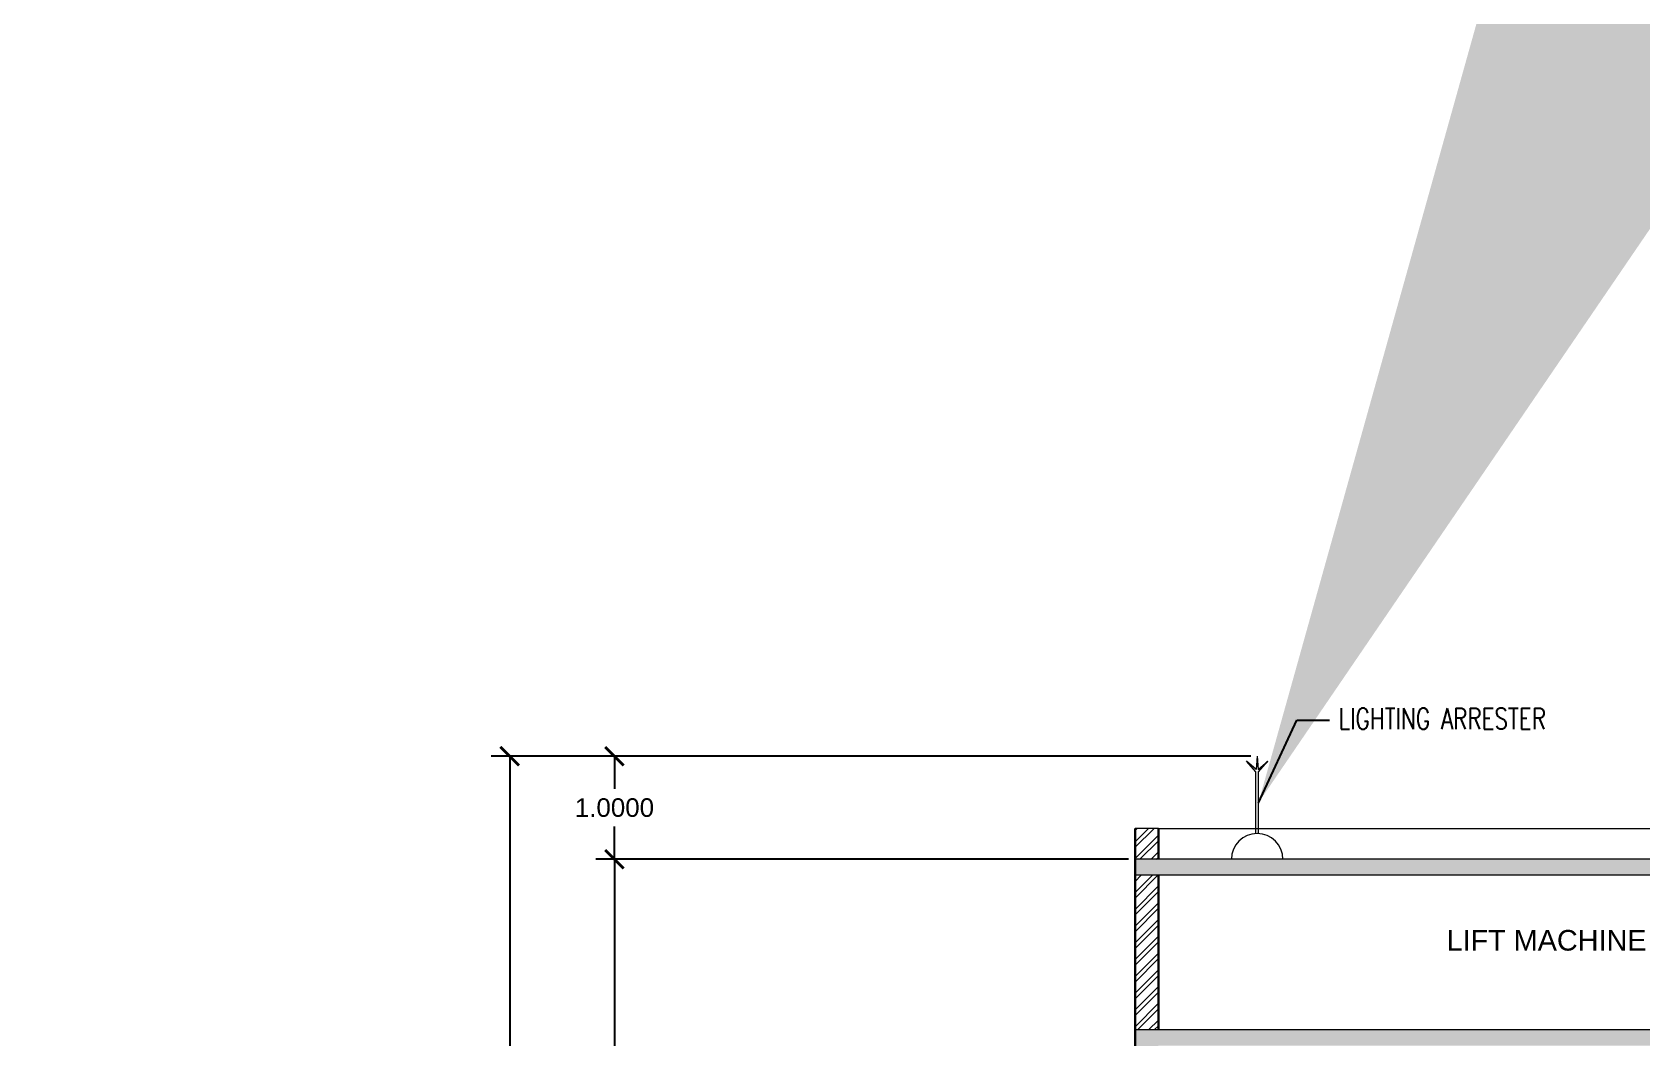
# Model space of a CAD drawing. Header units: metres. Extents: x -1560916 to -1560612, y 43591 to 43809.
# Drawn here: x -1560788.13 to -1560772.52, y 43671.18 to 43680.93 of the extents above; entities that cross this region are included whole.
import ezdxf

# ---------------------------------------------------------------- set-up
doc = ezdxf.new("R2010")
doc.units = ezdxf.units.M
doc.header["$LTSCALE"] = 750
doc.header["$MEASUREMENT"] = 0
doc.header["$PDMODE"] = 35
doc.header["$PDSIZE"] = 50
doc.layers.get('0').update_dxf_attribs({"lineweight": 5})
doc.layers.get('Defpoints').update_dxf_attribs({"lineweight": 0})
for name, color, linetype, lineweight in [('AR_DIM WRK', 3, 'Continuous', 13), ('AR_ELEV 6', 1, 'Continuous', 9), ('ED', 30, 'Continuous', 0), ('HAT', 8, 'Continuous', 5), ('HATCH2', 8, 'Continuous', 5), ('wall', 7, 'Continuous', 30)]:
    doc.layers.add(name, color=color, linetype=linetype, lineweight=lineweight)
doc.styles.add('RS1', font='romans.shx', dxfattribs={"width": 0.75})
doc.styles.get("Standard").update_dxf_attribs({"font": 'arial.ttf'})
doc.dimstyles.new('DIM-100', dxfattribs={"dimtxt": 200, "dimasz": 100, "dimexe": 25, "dimexo": 25, "dimgap": 35, "dimtad": 1, "dimdec": 0, "dimrnd": 5, "dimzin": 0, "dimdsep": 46, "dimtxsty": 'RS1', "dimblk": 'ARCHTICK', "dimcen": 100, "dimdle": 25, "dimclrd": 8, "dimclre": 8, "dimclrt": 4, "dimadec": 0, "dimazin": 0, "dimtfac": 0.5, "dimtdec": 0, "dimtmove": 1, "dimatfit": 0, "dimfxl": 75, "dimfrac": 1, "dimtolj": 1, "dimtzin": 0, "dimarcsym": 2})
doc.dimstyles.get("Standard").update_dxf_attribs({"dimtxt": 0.18, "dimasz": 0.18, "dimexe": 0.18, "dimexo": 0.0625, "dimgap": 0.09, "dimtad": 1, "dimtih": 1, "dimtoh": 1, "dimdec": 4, "dimzin": 0, "dimdsep": 46, "dimtxsty": 'Standard', "dimblk": 'ARCHTICK', "dimcen": 0.09, "dimadec": 0, "dimazin": 0, "dimtfac": 1, "dimtdec": 4, "dimtofl": 0, "dimtmove": 0, "dimatfit": 3, "dimldrblk": 'ARCHTICK', "dimfxl": 1, "dimtolj": 1, "dimtzin": 0, "dimarcsym": 0})
pattern_1 = [(50, (-1560908.258, 43646.54927), (0.18330014, -0.01603668), [0.0191667, -0.2108337]), (355, (-1560908.258, 43646.54927), (-0.03545874, 0.19222721), [0.01533336, -0.16866696]), (100.4514, (-1560908.24272, 43646.54793), (0.14784154, 0.17619041), [0.0162892, -0.17918107]), (46.1842, (-1560908.258, 43646.60038), (0.27273985, -0.04229938), [0.02875005, -0.31625055]), (96.6356, (-1560908.23527, 43646.59685), (0.23885866, 0.24894167), [0.0244338, -0.26877157]), (351.1842, (-1560908.258, 43646.60038), (0.23885847, 0.24894185), [0.02300004, -0.25300044]), (21, (-1560908.23244, 43646.5876), (0.15254318, -0.10289167), [0.0191667, -0.2108337]), (326, (-1560908.23244, 43646.5876), (0.0621807, 0.18531644), [0.01533336, -0.16866696]), (71.4514, (-1560908.21973, 43646.57902), (0.21472393, 0.0824246), [0.0162892, -0.17918107]), (37.5, (-1560908.258, 43646.549265), (0.003107524, 0.085073022), [0, -0.16662251, 0, -0.17122252, 0, -0.16930585]), (7.5, (-1560908.258, 43646.549265), (0.067229, 0.10079428), [0, -0.09762239, 0, -0.16278917, 0, -0.06452789]), (327.5, (-1560908.31499, 43646.549265), (0.136421526, -0.005764033), [0, -0.063889, 0, -0.19933368, 0, -0.26450046]), (317.5, (-1560908.34054, 43646.54927), (0.14903672, 0.02558243), [0, -0.0830557, 0, -0.13237801, 0, -0.18783366])]

# ---------------------------------------------------------------- blocks, each defined once
blk = doc.blocks.new('_ArchTick')
at = {"color": 0, "linetype": 'ByBlock', "const_width": 0.15}
blk.add_lwpolyline([(-0.5, -0.5), (0.5, 0.5)], dxfattribs=at)
blk = doc.blocks.new('*D200')
at = {"layer": 'Defpoints', "color": 0, "transparency": 16777216}
for p in [(-1560783.501, 43673.912), (-1560782.485, 43673.912), (-1560782.954, 43653.468)]:
    blk.add_point(p, dxfattribs=at)
at = {"layer": 'ED', "color": 0, "lineweight": -2, "transparency": 16777216}
for p, q in [((-1560782.548, 43673.912), (-1560783.681, 43673.912)), ((-1560783.501, 43673.912), (-1560783.501, 43663.872)), ((-1560783.501, 43653.468), (-1560783.501, 43663.508)), ((-1560783.016, 43653.468), (-1560783.681, 43653.468))]:
    blk.add_line(p, q, dxfattribs=at)
at = {"layer": 'ED', "color": 0, "lineweight": -2, "transparency": 16777216, "xscale": 0.18, "yscale": 0.18, "zscale": 0.18}
for p, rotation in [((-1560783.501, 43673.912), 90), ((-1560783.501, 43653.468), 270)]:
    blk.add_blockref('_ArchTick', p, dxfattribs=dict(at, rotation=rotation))
at = {"layer": 'ED', "color": 0, "transparency": 16777216, "insert": (-1560783.501, 43663.69), "char_height": 0.18, "attachment_point": 5}
blk.add_mtext('\\A1;20.4439', dxfattribs=at)
blk = doc.blocks.new('*D201')
at = {"layer": 'Defpoints', "color": 0, "transparency": 16777216}
for p in [(-1560782.485, 43672.912), (-1560777.435, 43672.912), (-1560782.485, 43668.718)]:
    blk.add_point(p, dxfattribs=at)
at = {"layer": 'ED', "color": 0, "lineweight": -2, "transparency": 16777216}
for p, q in [((-1560777.498, 43672.912), (-1560782.665, 43672.912)), ((-1560782.485, 43672.912), (-1560782.485, 43670.997)), ((-1560782.485, 43668.718), (-1560782.485, 43670.633)), ((-1560782.548, 43668.718), (-1560782.665, 43668.718))]:
    blk.add_line(p, q, dxfattribs=at)
at = {"layer": 'ED', "color": 0, "lineweight": -2, "transparency": 16777216, "xscale": 0.18, "yscale": 0.18, "zscale": 0.18}
for p, rotation in [((-1560782.485, 43672.912), 90), ((-1560782.485, 43668.718), 270)]:
    blk.add_blockref('_ArchTick', p, dxfattribs=dict(at, rotation=rotation))
at = {"layer": 'ED', "color": 0, "transparency": 16777216, "insert": (-1560782.485, 43670.815), "char_height": 0.18, "attachment_point": 5}
blk.add_mtext('\\A1;4.1939', dxfattribs=at)
blk = doc.blocks.new('*D377')
at = {"layer": 'Defpoints', "color": 0, "transparency": 16777216}
for p in [(-1560776.25, 43673.912), (-1560782.485, 43672.912), (-1560782.485, 43672.912)]:
    blk.add_point(p, dxfattribs=at)
at = {"layer": 'ED', "color": 0, "lineweight": -2, "transparency": 16777216}
for p, q in [((-1560776.313, 43673.912), (-1560782.665, 43673.912)), ((-1560782.485, 43673.912), (-1560782.485, 43673.594)), ((-1560782.485, 43672.912), (-1560782.485, 43673.23)), ((-1560782.548, 43672.912), (-1560782.665, 43672.912))]:
    blk.add_line(p, q, dxfattribs=at)
at = {"layer": 'ED', "color": 0, "lineweight": -2, "transparency": 16777216, "xscale": 0.18, "yscale": 0.18, "zscale": 0.18}
for p, rotation in [((-1560782.485, 43673.912), 90), ((-1560782.485, 43672.912), 270)]:
    blk.add_blockref('_ArchTick', p, dxfattribs=dict(at, rotation=rotation))
at = {"layer": 'ED', "color": 0, "transparency": 16777216, "insert": (-1560782.485, 43673.412), "char_height": 0.18, "attachment_point": 5}
blk.add_mtext('\\A1;1.0000', dxfattribs=at)

msp = doc.modelspace()

# ---------------------------------------------------------------- hatches: boundary and pattern name
at = {"layer": 'HAT'}
h = msp.add_hatch(dxfattribs=at)
h.set_pattern_fill('ANSI32', color=256, scale=0.306667, style=0)
h.set_pattern_definition([(45, (-1559303.18104, 43474.47678), (-0.08131728, 0.08131728), []), (45, (-1559303.12682, 43474.47678), (-0.08131728, 0.08131728), [])])
h.paths.add_polyline_path([(-1560777.43816, 43673.21177), (-1560777.20816, 43673.21177), (-1560777.20816, 43672.91177), (-1560777.43816, 43672.91177)])
h = msp.add_hatch(dxfattribs=at)
h.set_pattern_fill('ANSI32', color=256, scale=0.306667, style=0)
h.set_pattern_definition([(45, (-1559514.8348, 43421.06119), (-0.08131728, 0.08131728), []), (45, (-1559514.78058, 43421.06119), (-0.08131728, 0.08131728), [])])
h.paths.add_polyline_path([(-1560777.20816, 43672.75677), (-1560777.43502, 43672.75677), (-1560777.43502, 43671.25677), (-1560777.20816, 43671.25677)])
at = {"layer": 'HATCH2'}
h = msp.add_hatch(dxfattribs=at)
h.set_pattern_fill('AR-CONC', color=256, scale=0.025556, style=0)
h.set_pattern_definition(pattern_1)
h.paths.add_polyline_path([(-1560777.43502, 43672.91177), (-1560777.43502, 43672.75677), (-1560771.1515, 43672.75677), (-1560771.1515, 43672.91177)])
h = msp.add_hatch(dxfattribs=at)
h.set_pattern_fill('AR-CONC', color=256, scale=0.025556, style=0)
h.set_pattern_definition(pattern_1)
h.paths.add_polyline_path([(-1560777.43502, 43671.25677), (-1560777.43502, 43670.80677), (-1560777.20816, 43670.80677), (-1560777.20816, 43671.10344), (-1560771.3815, 43671.10344), (-1560771.3815, 43670.80677), (-1560771.1515, 43670.80677), (-1560771.1515, 43671.25677)])

# ---------------------------------------------------------------- linework, layer by layer
for p, q in [((-1560777.20816, 43673.21177), (-1560777.43502, 43673.21177)), ((-1560771.1515, 43672.91177), (-1560777.43502, 43672.91177)), ((-1560771.1515, 43672.75677), (-1560777.43502, 43672.75677)), ((-1560771.1515, 43671.25677), (-1560777.43502, 43671.25677))]:
    msp.add_line(p, q)
at = {"layer": 'AR_DIM WRK'}
for p, q in [((-1560776.2626, 43673.76063), (-1560776.35488, 43673.8643)), ((-1560776.25908, 43673.78374), (-1560776.35488, 43673.8643)), ((-1560776.2501, 43673.91177), (-1560776.25908, 43673.78374)), ((-1560776.2501, 43673.91177), (-1560776.24112, 43673.78374)), ((-1560776.24112, 43673.78374), (-1560776.14533, 43673.8643)), ((-1560776.2376, 43673.76063), (-1560776.14533, 43673.8643)), ((-1560776.2626, 43673.16052), (-1560776.2626, 43673.76063)), ((-1560776.2376, 43673.16052), (-1560776.2376, 43673.76063))]:
    msp.add_line(p, q, dxfattribs=at)
msp.add_arc((-1560776.2501, 43672.91177), 0.25, 0, 180, dxfattribs=at)
at = {"layer": 'AR_ELEV 6'}
msp.add_line((-1560777.20816, 43673.21177), (-1560768.07002, 43673.21177), dxfattribs=at)
at = {"layer": 'wall'}
for p, q in [((-1560777.43502, 43673.21177), (-1560777.43502, 43672.91177)), ((-1560777.20816, 43673.21177), (-1560777.20816, 43672.91177)), ((-1560777.43502, 43668.66677), (-1560777.43502, 43672.91177)), ((-1560777.20816, 43671.25677), (-1560777.20816, 43672.75677))]:
    msp.add_line(p, q, dxfattribs=at)

# ---------------------------------------------------------------- texts
at = {"color": 4, "insert": (-1560772.97, 43672.12471), "char_height": 0.2, "attachment_point": 5}
msp.add_mtext('\\A1;LIFT MACHINE ROOM', dxfattribs=at)
at = {"layer": 'wall', "color": 4, "insert": (-1560775.46015, 43674.37832), "char_height": 0.2044444, "width": 4.1078224, "attachment_point": 1, "style": 'RS1'}
msp.add_mtext('\\A1;LIGHTING ARRESTER ', dxfattribs=at)

# ---------------------------------------------------------------- dimensions: what is measured, and where the dimension line sits
at = {"layer": 'ED'}
for base, p1, p2, picture, middle in [((-1560783.5015, 43673.91177), (-1560782.95394, 43653.46788), (-1560782.48508, 43673.91177), '*D200', (-1560783.5015, 43663.68982)), ((-1560782.48508, 43672.91177), (-1560776.2501, 43673.91177), (-1560782.48508, 43672.91177), '*D377', (-1560782.48508, 43673.41177)), ((-1560782.48508, 43672.91177), (-1560782.48508, 43668.71788), (-1560777.43502, 43672.91177), '*D201', (-1560782.48508, 43670.81482))]:
    dim = msp.add_linear_dim(base=base, p1=p1, p2=p2, angle=90, dimstyle='Standard', override={"dimtmove": 1, "dimfxl": 5}, dxfattribs=at)
    dim.commit()
    dim.dimension.update_dxf_attribs({"geometry": picture, "text_midpoint": middle})

# ---------------------------------------------------------------- leaders
at = {"layer": 'AR_DIM WRK', "annotation_type": 0, "has_hookline": 1, "hookline_direction": 1, "text_width": 1.98571}
msp.add_leader([(-1560796.69371, 43691.08258), (-1560796.69371, 43690.20826), (-1560831.41453, 43690.20826)], dimstyle='DIM-100', override={"dimgap": 35, "dimtad": 0}, dxfattribs=at)
at = {"layer": 'AR_DIM WRK'}
msp.add_leader([(-1560776.2376, 43673.46057), (-1560775.86427, 43674.26225), (-1560775.54885, 43674.26225)], dimstyle='DIM-100', override={"dimgap": 35, "dimtad": 0}, dxfattribs=at)

doc.saveas('drawing.dxf')
